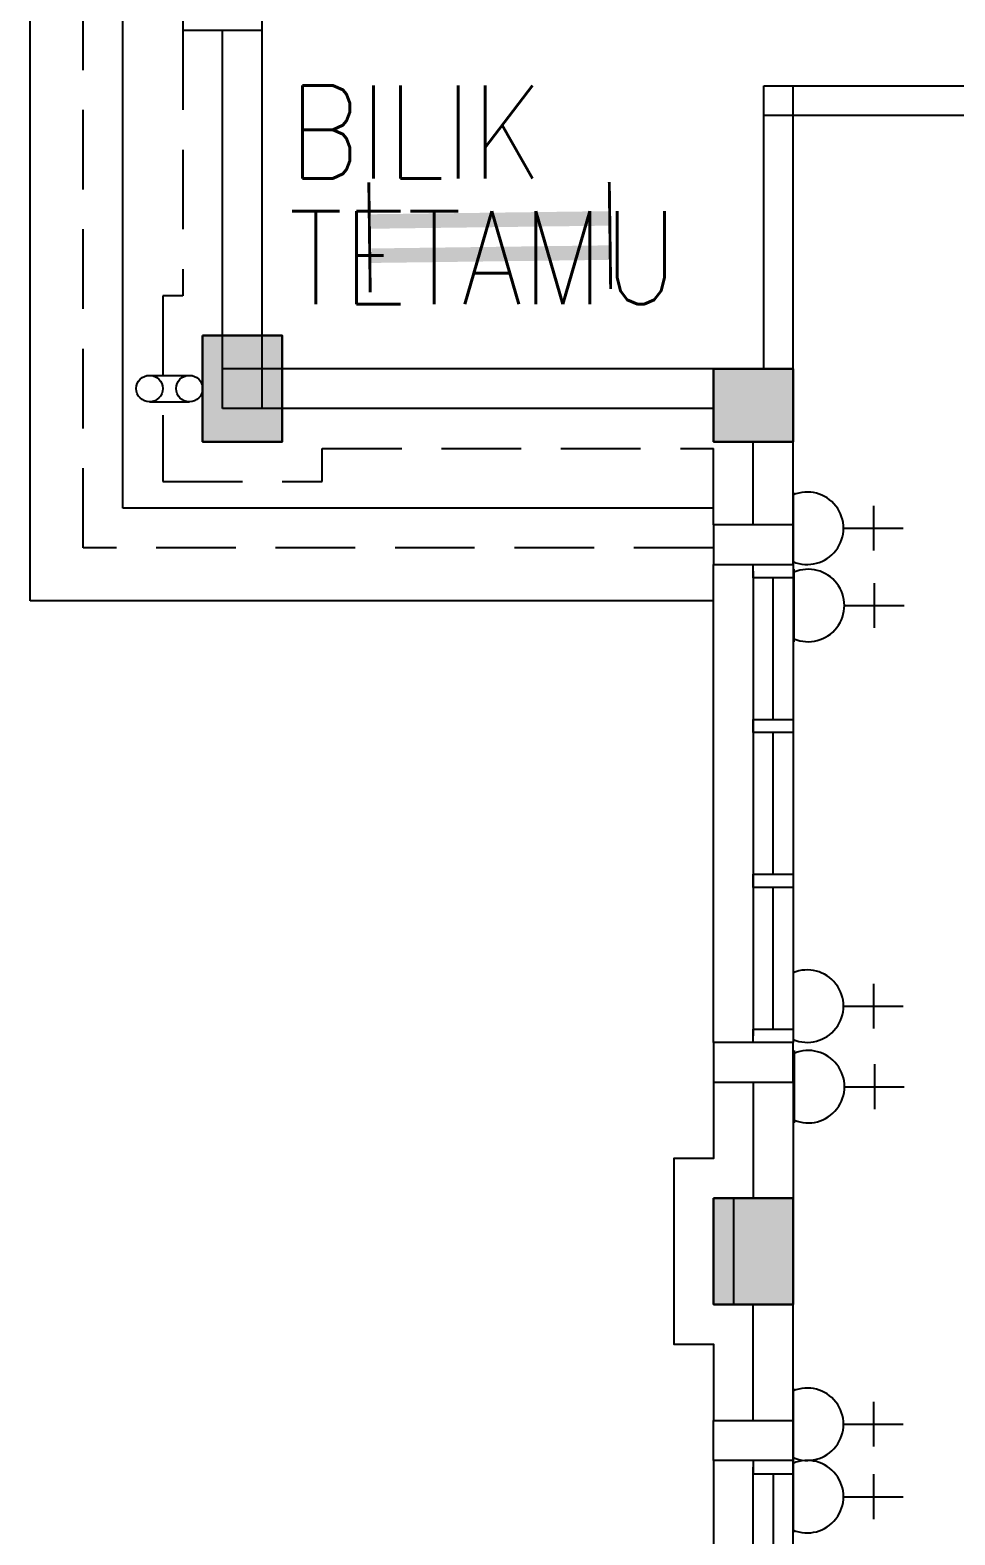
# Model space of a CAD drawing. Header units: inches. Extents: x 16928 to 514628, y -1471 to 241387.
# Drawn here: x 302142 to 305627, y 35413 to 41081 of the extents above; entities that cross this region are included whole.
import ezdxf
from ezdxf.enums import TextEntityAlignment as Align

# ---------------------------------------------------------------- set-up
doc = ezdxf.new("R2010")
doc.units = ezdxf.units.IN
doc.header["$MEASUREMENT"] = 0
doc.linetypes.add('HIDDEN', pattern=[0.375, 0.25, -0.125])
doc.layers.add('COLUMN', color=8, linetype='Continuous', lineweight=30)
doc.layers.add('t3', color=8, linetype='Continuous', lineweight=25)
for name, color, linetype in [('DOWNPIPE', 8, 'Continuous'), ('ELECT', 6, 'Continuous'), ('FITTING', 8, 'Continuous'), ('LW', 2, 'Continuous'), ('partition', 8, 'Continuous'), ('WALL', 1, 'Continuous'), ('WIN', 9, 'Continuous')]:
    doc.layers.add(name, color=color, linetype=linetype)
doc.styles.add('LAILA', font='romans.shx', dxfattribs={"width": 0.85})

msp = doc.modelspace()

# ---------------------------------------------------------------- hatches: boundary and pattern name
at = {"layer": 'COLUMN'}
msp.add_hatch(color=256, dxfattribs=at).paths.add_polyline_path([(304717.5, 39805.5), (305017.5, 39805.5), (305017.5, 39530.5), (304717.5, 39530.5)])

# ---------------------------------------------------------------- linework, layer by layer
for points in [[(302792.5, 39930.5), (303092.5, 39930.5), (303092.5, 39530.5), (302792.5, 39530.5)], [(304717.5, 39805.5), (305017.5, 39805.5), (305017.5, 39530.5), (304717.5, 39530.5)], [(304717.5, 36680.5), (305017.5, 36680.5), (305017.5, 36280.5), (304717.5, 36280.5)]]:
    msp.add_lwpolyline(points, close=True, dxfattribs=at)
for points in [[(302792.5, 39930.5), (303092.5, 39930.5), (302792.5, 39530.5), (303092.5, 39530.5)], [(304717.5, 36680.5), (305017.5, 36680.5), (304717.5, 36280.5), (305017.5, 36280.5)]]:
    msp.add_solid(points, dxfattribs=at)
at = {"layer": 'DOWNPIPE'}
for p, q in [((302592.5, 39780.5), (302742.5, 39780.5)), ((302592.5, 39680.5), (302742.5, 39680.5))]:
    msp.add_line(p, q, dxfattribs=at)
for centre in [(302592.5, 39730.5), (302742.5, 39730.5)]:
    msp.add_circle(centre, 50, dxfattribs=at)
at = {"layer": 'ELECT', "color": 6}
for p, q in [((305017.5, 39340.9), (305017.5, 39068)), ((305017.5, 39340.9), (305017.5, 39068)), ((305319.7, 39288.8), (305319.7, 39120.1)), ((305319.7, 39288.8), (305319.7, 39120.1)), ((305207.2, 39204.4), (305432.2, 39204.4)), ((305207.2, 39204.4), (305432.2, 39204.4)), ((305020.6, 39050), (305020.6, 38777.2)), ((305322.9, 38998), (305322.9, 38829.3)), ((305210.4, 38913.6), (305435.4, 38913.6)), ((305017.5, 37540.9), (305017.5, 37268)), ((305319.7, 37488.8), (305319.7, 37320.1)), ((305207.2, 37404.4), (305432.2, 37404.4)), ((305021.2, 37237.3), (305021.2, 36964.5)), ((305323.5, 37185.3), (305323.5, 37016.6)), ((305211, 37100.9), (305436, 37100.9)), ((305017.5, 35965.9), (305017.5, 35693)), ((305319.7, 35913.8), (305319.7, 35745.1)), ((305207.2, 35829.4), (305432.2, 35829.4)), ((305017.5, 35693), (305017.5, 35420.2)), ((305319.7, 35641), (305319.7, 35472.3)), ((305207.2, 35556.6), (305432.2, 35556.6))]:
    msp.add_line(p, q, dxfattribs=at)
for centre in [(305070.8, 39204.4), (305070.8, 39204.4), (305074, 38913.6), (305070.8, 37404.4), (305074.6, 37100.9), (305070.8, 35829.4), (305070.8, 35556.6)]:
    msp.add_arc(centre, 136.4, 246.9763, 113.0237, dxfattribs=at)
at = {"layer": 'FITTING', "color": 3}
for points, const_width in [([(303422.3, 40232.1), (303418.7, 40507.3)], 10.9), ([(304328.3, 40234.1), (304324.7, 40509.3)], 10.9), ([(304326.5, 40371.7), (303426.6, 40360)], 54.6), ([(303424.1, 40093.5), (303420.4, 40378.5)], 10.9), ([(304330, 40105.3), (304326.4, 40380.4)], 10.9), ([(304328.2, 40242.9), (303428.3, 40231.1)], 54.6)]:
    msp.add_lwpolyline(points, dxfattribs=dict(at, const_width=const_width))
at = {"layer": 'LW'}
for p, q in [((302142.5, 38930.5), (302142.5, 52530.5)), ((302492.5, 39280.5), (302492.5, 52180.5)), ((304717.5, 39218), (304717.5, 39505.5)), ((304717.5, 39280.5), (302492.5, 39280.5)), ((304717.5, 37268), (304717.5, 39068)), ((304717.5, 38930.5), (302142.5, 38930.5)), ((304717.5, 35693), (304717.5, 33893))]:
    msp.add_line(p, q, dxfattribs=at)
at = {"layer": 'LW', "linetype": 'HIDDEN', "ltscale": 1200}
for p, q in [((302342.5, 39130.5), (302342.5, 52330.5)), ((304717.5, 39130.5), (302342.5, 39130.5))]:
    msp.add_line(p, q, dxfattribs=at)
msp.add_lwpolyline([(302717.5, 41080.5), (302717.5, 40080.5), (302642.5, 40080.5), (302642.5, 39380.5), (303242.5, 39380.5), (303242.5, 39505.5), (304717.5, 39505.5)], dxfattribs=at)
at = {"layer": 'LW'}
for points in [[(304717.5, 37118), (304717.5, 36830.5), (304567.5, 36830.5), (304567.5, 36130.5), (304717.5, 36130.5), (304717.5, 35843)], [(304867.5, 36680.5), (304792.5, 36680.5), (304792.5, 36280.5), (304867.5, 36280.5)]]:
    msp.add_lwpolyline(points, dxfattribs=at)
at = {"layer": 'partition'}
for p, q in [((304907.5, 39805.5), (304907.5, 40870.5)), ((304907.5, 40870.5), (309017.5, 40870.5)), ((305017.5, 39805.5), (305017.5, 40870.5)), ((304907.5, 40760.5), (309017.5, 40760.5))]:
    msp.add_line(p, q, dxfattribs=at)
at = {"layer": 'WALL'}
for p, q in [((303017.5, 39655.5), (303017.5, 41230.5)), ((302867.5, 39655.5), (302867.5, 41080.5)), ((305017.5, 39805.5), (302867.5, 39805.5)), ((305017.5, 39068), (305017.5, 39805.5)), ((304717.5, 39655.5), (302867.5, 39655.5)), ((304867.5, 39218), (304867.5, 39530.5)), ((304867.5, 37118), (304867.5, 36680.5)), ((305017.5, 37118), (305017.5, 36680.5)), ((304867.5, 35843), (304867.5, 36280.5)), ((305017.5, 35693), (305017.5, 36280.5))]:
    msp.add_line(p, q, dxfattribs=at)
for points in [[(303017.5, 41080.5), (303017.5, 41230.5), (302717.5, 41230.5), (302717.5, 41080.5)], [(305017.5, 39068), (305017.5, 39218), (304717.5, 39218), (304717.5, 39068)], [(305017.5, 37118), (305017.5, 37268), (304717.5, 37268), (304717.5, 37118)], [(305017.5, 35843), (305017.5, 35693), (304717.5, 35693), (304717.5, 35843)]]:
    msp.add_lwpolyline(points, close=True, dxfattribs=at)
at = {"layer": 'WIN'}
for p, q in [((305017.5, 39530.5), (305017.5, 39805.5)), ((305017.5, 39068), (305017.5, 37268)), ((304867.5, 39043), (304867.5, 37293)), ((304942.5, 38484.7), (304942.5, 39018)), ((304942.5, 37901.4), (304942.5, 38434.7)), ((304942.5, 37318), (304942.5, 37851.4)), ((304867.5, 33918), (304867.5, 35668)), ((305017.5, 33893), (305017.5, 35693)), ((304942.5, 35643), (304942.5, 35109.7))]:
    msp.add_line(p, q, dxfattribs=at)
for points in [[(304867.5, 39018), (304867.5, 39068), (305017.5, 39068), (305017.5, 39018)], [(304867.5, 38434.7), (304867.5, 38484.7), (305017.5, 38484.7), (305017.5, 38434.7)], [(304867.5, 37851.4), (304867.5, 37901.4), (305017.5, 37901.4), (305017.5, 37851.4)], [(304867.5, 37268), (304867.5, 37318), (305017.5, 37318), (305017.5, 37268)], [(304867.5, 35693), (304867.5, 35643), (305017.5, 35643), (305017.5, 35693)]]:
    msp.add_lwpolyline(points, close=True, dxfattribs=at)

# ---------------------------------------------------------------- texts
at = {"layer": 't3', "style": 'LAILA', "width": 0.85}
for s, p in [('BILIK', (303117.3, 40872.4)), ('TETAMU', (303117.3, 40398.8))]:
    msp.add_text(s, height=350, dxfattribs=at).set_placement(p, align=Align.TOP_LEFT)

doc.saveas('drawing.dxf')
